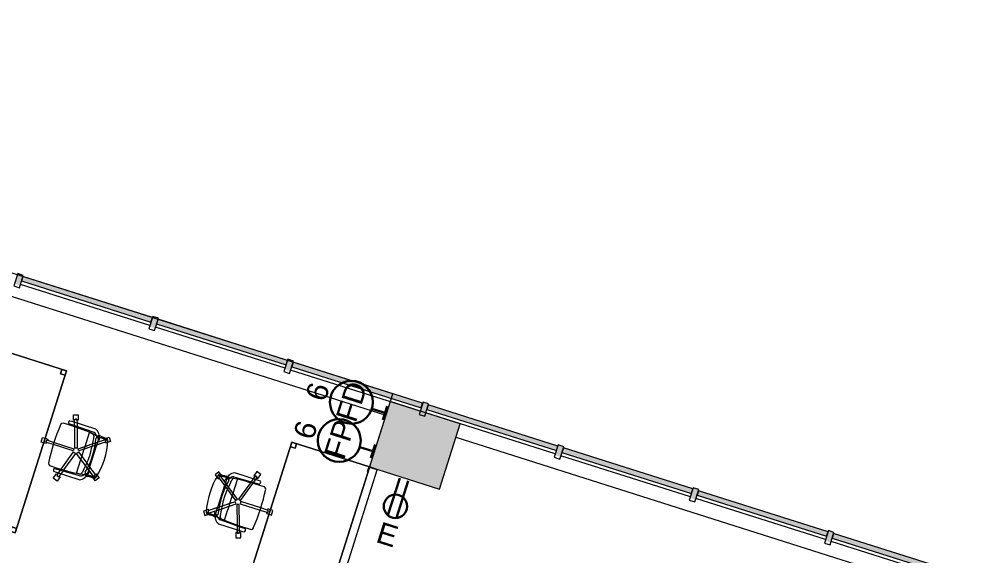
# Model space of a CAD drawing. Header units: inches. Extents: x 385 to 2249, y -1773 to -36.
# Drawn here: x 915.2 to 1314.8, y -280.5 to -52.9 of the extents above; entities that cross this region are included whole.
import ezdxf

# ---------------------------------------------------------------- set-up
doc = ezdxf.new("R2010")
doc.units = ezdxf.units.IN
doc.header["$MEASUREMENT"] = 0
for name, color, linetype, lineweight in [('A-ANNO-NOTE', 131, 'Continuous', 30), ('A-COLS', 52, 'Continuous', 13), ('A-DETL-THIN', 151, 'Continuous', 9), ('A-GLAZ-CURT', 52, 'Continuous', 13), ('A-GLAZ-CWMG', 51, 'Continuous', 13), ('A-WALL', 113, 'Continuous', 13), ('I-FURN', 30, 'Continuous', 9), ('I-WALL', 2, 'Continuous', 13)]:
    doc.layers.add(name, color=color, linetype=linetype, lineweight=lineweight)
doc.styles.add('Swis721 Lt BT', font='swissl.ttf', dxfattribs={"height": 9})

# ---------------------------------------------------------------- blocks, each defined once
blk = doc.blocks.new('System Panel - Glazed 2-5026264-Level 7 POWER _ SIGNAL')
at = {"layer": 'A-GLAZ-CURT', "lineweight": 9}
blk.add_hatch(color=7, dxfattribs=at).paths.add_polyline_path([(28.75, 0.25), (28.75, 2.25), (-28.75, 2.25), (-28.75, 0.25), (22.85, 0.25)], flags=0)
at = {"layer": 'A-GLAZ-CURT', "color": 8, "lineweight": 20}
for p, q in [((28.75, 2.25), (-28.75, 2.25)), ((-28.75, 2.25), (-28.75, 0.25)), ((-28.75, 0.25), (28.75, 0.25)), ((28.75, 0.25), (28.75, 2.25))]:
    blk.add_line(p, q, dxfattribs=at)
blk = doc.blocks.new('System Panel - Glazed 2-5036779-Level 7 POWER _ SIGNAL')
at = {"layer": 'A-GLAZ-CURT', "lineweight": 9}
blk.add_hatch(color=7, dxfattribs=at).paths.add_polyline_path([(28.75, 0.25), (28.75, 2.25), (-28.75, 2.25), (-28.75, 0.25), (-3.07, 0.25)], flags=0)
at = {"layer": 'A-GLAZ-CURT', "color": 8, "lineweight": 20}
for p, q in [((28.75, 2.25), (-28.75, 2.25)), ((-28.75, 2.25), (-28.75, 0.25)), ((-28.75, 0.25), (28.75, 0.25)), ((28.75, 0.25), (28.75, 2.25))]:
    blk.add_line(p, q, dxfattribs=at)
blk = doc.blocks.new('Rectangular Mullion - 2_5_ x 5_ rectangular-5019623-Level 7 POWER _ SIGNAL')
at = {"layer": 'A-GLAZ-CWMG', "lineweight": 9}
blk.add_hatch(color=7, dxfattribs=at).paths.add_polyline_path([(0, 1.76), (0, -2.75), (-2.5, -2.75), (-2.5, 1.76), (-1.23, 1.76)], flags=0)
at = {"layer": 'A-GLAZ-CWMG', "color": 8, "lineweight": 20}
for p, q in [((-2.5, 2.75), (0, 2.75)), ((-2.5, -2.75), (-2.5, 2.75)), ((0, 2.75), (0, -2.75)), ((0, -2.75), (-2.5, -2.75))]:
    blk.add_line(p, q, dxfattribs=at)
blk = doc.blocks.new('System Panel - Glazed 2-5036977-Level 7 POWER _ SIGNAL')
at = {"layer": 'A-GLAZ-CURT', "lineweight": 9}
blk.add_hatch(color=7, dxfattribs=at).paths.add_polyline_path([(28.75, 0.25), (28.75, 2.25), (-28.75, 2.25), (-28.75, 0.25), (-6.15, 0.25)], flags=0)
at = {"layer": 'A-GLAZ-CURT', "color": 8, "lineweight": 20}
for p, q in [((28.75, 2.25), (-28.75, 2.25)), ((-28.75, 2.25), (-28.75, 0.25)), ((-28.75, 0.25), (28.75, 0.25)), ((28.75, 0.25), (28.75, 2.25))]:
    blk.add_line(p, q, dxfattribs=at)
blk = doc.blocks.new('System Panel - Glazed 2-5037066-Level 7 POWER _ SIGNAL')
at = {"layer": 'A-GLAZ-CURT', "lineweight": 9}
blk.add_hatch(color=7, dxfattribs=at).paths.add_polyline_path([(28.75, 0.25), (28.75, 2.25), (-28.75, 2.25), (-28.75, 0.25), (-9.24, 0.25)], flags=0)
at = {"layer": 'A-GLAZ-CURT', "color": 8, "lineweight": 20}
for p, q in [((28.75, 2.25), (-28.75, 2.25)), ((-28.75, 2.25), (-28.75, 0.25)), ((-28.75, 0.25), (28.75, 0.25)), ((28.75, 0.25), (28.75, 2.25))]:
    blk.add_line(p, q, dxfattribs=at)
blk = doc.blocks.new('Walls 68 - Walls 3-5097730-Level 7 POWER _ SIGNAL')
at = {"layer": 'A-WALL', "lineweight": 9}
for p, q in [((53.49, -2171.3), (53.49, -2228.8)), ((59.48, -2393.57), (59.48, -2185.52)), ((53.49, -2231.3), (53.49, -2288.8)), ((53.49, -2291.3), (53.49, -2348.8)), ((53.49, -2351.3), (53.49, -2408.8)), ((53.49, -2411.3), (53.49, -2468.8)), ((59.48, -2633.56), (59.48, -2424.58)), ((53.49, -2471.3), (53.49, -2528.8)), ((53.49, -2531.3), (53.49, -2588.8))]:
    blk.add_line(p, q, dxfattribs=at)
blk = doc.blocks.new('Columns 67 - Columns 4-5528806-Level 7 POWER _ SIGNAL')
at = {"layer": 'A-COLS', "lineweight": 9}
blk.add_hatch(color=7, dxfattribs=at).paths.add_polyline_path([(1405.02, -852.73), (1413.98, -825.15), (1384.49, -815.57), (1375.52, -843.15), (1378.78, -844.2)], flags=0)
at = {"layer": 'A-COLS', "color": 8, "lineweight": 20}
for p, q in [((1384.49, -815.57), (1375.52, -843.15)), ((1413.98, -825.15), (1384.49, -815.57)), ((1405.02, -852.73), (1413.98, -825.15)), ((1375.52, -843.15), (1405.02, -852.73))]:
    blk.add_line(p, q, dxfattribs=at)
blk = doc.blocks.new('Rectangular Table - Rectangular Table-V108-Level 7 POWER _ SIGNAL')
at = {"layer": 'I-FURN'}
for p, q in [((-34, 18.13), (-36, 18.13)), ((-36, 18.13), (-36, 16.13)), ((-36, 16.13), (-36, 18.13)), ((-36, 18.13), (-34, 18.13)), ((36, 18.13), (-36, 18.13)), ((-36, 18.13), (-36, -18.13)), ((-36, -18.13), (-36, 18.13)), ((-36, 18.13), (36, 18.13)), ((-36, 16.13), (-34, 16.13)), ((-34, 16.13), (-36, 16.13)), ((-34, 16.13), (-34, 18.13)), ((-34, 18.13), (-34, 16.13)), ((34, 18.13), (34, 16.13)), ((36, 18.13), (34, 18.13)), ((34, 18.13), (36, 18.13)), ((34, 16.13), (34, 18.13)), ((34, 16.13), (36, 16.13)), ((36, 16.13), (34, 16.13)), ((36, 16.13), (36, 18.13)), ((36, 18.13), (36, 16.13)), ((36, -18.13), (36, 18.13)), ((36, 18.13), (36, -18.13)), ((-34, -16.13), (-36, -16.13)), ((-36, -16.13), (-36, -18.13)), ((-36, -18.13), (-36, -16.13)), ((-36, -16.13), (-34, -16.13)), ((-36, -18.13), (-34, -18.13)), ((-34, -18.13), (-36, -18.13)), ((-36, -18.13), (36, -18.13)), ((36, -18.13), (-36, -18.13)), ((-34, -18.13), (-34, -16.13)), ((-34, -16.13), (-34, -18.13)), ((36, -16.13), (34, -16.13)), ((34, -16.13), (34, -18.13)), ((34, -18.13), (34, -16.13)), ((34, -16.13), (36, -16.13)), ((34, -18.13), (36, -18.13)), ((36, -18.13), (34, -18.13)), ((36, -18.13), (36, -16.13)), ((36, -16.13), (36, -18.13))]:
    blk.add_line(p, q, dxfattribs=at)
blk = doc.blocks.new('F-Haworth_Chair_X99-Seminar - X99 Advanced Seminar Chair-V120-Level 7 POWER _ SIGNAL')
at = {"layer": 'I-FURN'}
for p, q in [((-1, 15.13), (1, 15.13)), ((-1, 14.07), (-1, 15.13)), ((-1, 15.13), (1, 15.13)), ((-1, 14.07), (-1, 15.13)), ((-1, 12.88), (-1, 14.07)), ((-1, 12.88), (-1, 14.07)), ((-0.52, 12.88), (-1, 12.88)), ((-0.52, 12.88), (-1, 12.88)), ((-0.5, 9.91), (-0.5, 12.88)), ((-0.5, 9.91), (-0.5, 12.88)), ((0.26, 13.26), (-0.26, 13.26)), ((0.26, 13.26), (-0.26, 13.26)), ((-0.25, 13.25), (0.25, 13.25)), ((-0.25, 13.25), (0.25, 13.25)), ((0.5, 12.88), (0.5, 9.91)), ((0.5, 12.88), (0.5, 9.91)), ((1, 12.88), (0.52, 12.88)), ((1, 12.88), (0.52, 12.88)), ((1, 15.13), (1, 14.07)), ((1, 15.13), (1, 14.07)), ((1, 14.07), (1, 12.88)), ((1, 14.07), (1, 12.88)), ((-0.5, 1.08), (-0.5, 9.91)), ((-0.5, 1.08), (-0.5, 9.91)), ((0.5, 9.91), (0.5, 1.08)), ((0.5, 9.91), (0.5, 1.08)), ((-14.69, 3.72), (-14.08, 5.62)), ((-14.69, 3.72), (-14.08, 5.62)), ((-14.08, 5.62), (-11.94, 4.93)), ((-14.08, 5.62), (-11.94, 4.93)), ((-12.53, 4.34), (-12.69, 3.85)), ((-12.53, 4.34), (-12.69, 3.85)), ((-12.68, 3.86), (-12.52, 4.33)), ((-12.68, 3.86), (-12.52, 4.33)), ((-11.94, 4.93), (-12.09, 4.47)), ((-11.94, 4.93), (-12.09, 4.47)), ((-12.09, 4.45), (-11.32, 4.21)), ((-12.09, 4.45), (-11.32, 4.21)), ((-11.32, 5.48), (-11.3, 6.32)), ((-11.32, -5.06), (-11.32, 5.48)), ((-11.32, 4.21), (-9.86, 3.73)), ((-11.32, 4.21), (-9.86, 3.73)), ((-9.92, 6.36), (-9.92, 5.36)), ((-9.92, 5.36), (-9.57, -4.97)), ((9.57, -4.97), (9.92, 5.36)), ((9.86, 3.73), (11.32, 4.21)), ((9.86, 3.73), (11.32, 4.21)), ((9.92, 5.36), (9.92, 6.36)), ((11.3, 6.32), (11.32, 5.48)), ((11.32, 5.48), (11.32, -5.06)), ((11.32, 4.21), (12.09, 4.45)), ((11.32, 4.21), (12.09, 4.45)), ((11.94, 4.93), (14.08, 5.62)), ((11.94, 4.93), (14.08, 5.62)), ((12.09, 4.47), (11.94, 4.93)), ((12.09, 4.47), (11.94, 4.93)), ((12.52, 4.33), (12.68, 3.86)), ((12.52, 4.33), (12.68, 3.86)), ((12.69, 3.85), (12.53, 4.34)), ((12.69, 3.85), (12.53, 4.34)), ((14.08, 5.62), (14.69, 3.72)), ((14.08, 5.62), (14.69, 3.72)), ((-12.55, 3.03), (-14.69, 3.72)), ((-12.55, 3.03), (-14.69, 3.72)), ((-12.4, 3.49), (-12.55, 3.03)), ((-12.4, 3.49), (-12.55, 3.03)), ((-12.55, 3.03), (-12.55, 3.03)), ((-11.32, 3.15), (-12.4, 3.5)), ((-11.32, 3.15), (-12.4, 3.5)), ((-10.26, 2.81), (-11.32, 3.15)), ((-10.26, 2.81), (-11.32, 3.15)), ((-9.83, 2.67), (-10.26, 2.81)), ((-9.83, 2.67), (-10.26, 2.81)), ((-9.86, 3.73), (-9.38, 3.57)), ((-9.86, 3.73), (-9.38, 3.57)), ((-9.37, 2.52), (-9.83, 2.67)), ((-9.37, 2.52), (-9.83, 2.67)), ((-9.38, 3.57), (-0.87, 0.81)), ((-9.38, 3.57), (-0.87, 0.81)), ((-1.18, -0.14), (-9.37, 2.52)), ((-1.18, -0.14), (-9.37, 2.52)), ((-0.87, 0.81), (-1.18, -0.14)), ((-0.87, 0.81), (-1.18, -0.14)), ((0.5, 1.08), (-0.5, 1.08)), ((0.5, 1.08), (-0.5, 1.08)), ((0.87, 0.81), (9.38, 3.57)), ((0.87, 0.81), (9.38, 3.57)), ((1.18, -0.14), (0.87, 0.81)), ((1.18, -0.14), (0.87, 0.81)), ((9.37, 2.52), (1.18, -0.14)), ((9.37, 2.52), (1.18, -0.14)), ((9.83, 2.67), (9.37, 2.52)), ((9.83, 2.67), (9.37, 2.52)), ((9.38, 3.57), (9.86, 3.73)), ((9.38, 3.57), (9.86, 3.73)), ((11.32, 3.15), (9.83, 2.67)), ((11.32, 3.15), (9.83, 2.67)), ((12.4, 3.5), (11.32, 3.15)), ((12.4, 3.5), (11.32, 3.15)), ((12.55, 3.03), (12.4, 3.49)), ((12.55, 3.03), (12.4, 3.49)), ((14.69, 3.72), (12.55, 3.03)), ((14.69, 3.72), (12.55, 3.03)), ((-9.07, -3.12), (-2.89, -3.12)), ((-9.07, -3.2), (-9.07, -3.12)), ((-8.9, -4.8), (-9.07, -3.2)), ((-4.79, -5.75), (-1.04, -0.58)), ((-4.79, -5.75), (-2.89, -3.12)), ((-0.23, -1.17), (-3.68, -5.91)), ((-1.65, -3.12), (-3.68, -5.91)), ((-2.89, -3.12), (-1.04, -0.58)), ((-2.89, -3.12), (-1.65, -3.12)), ((-0.23, -1.17), (-1.65, -3.12)), ((-1.65, -3.12), (1.65, -3.12)), ((-1.04, -0.58), (-0.23, -1.17)), ((-1.04, -0.58), (-0.23, -1.17)), ((0.23, -1.17), (1.04, -0.58)), ((0.23, -1.17), (1.04, -0.58)), ((1.65, -3.12), (0.23, -1.17)), ((3.68, -5.91), (0.23, -1.17)), ((1.04, -0.58), (2.89, -3.12)), ((1.04, -0.58), (4.77, -5.72)), ((1.65, -3.12), (2.89, -3.12)), ((3.68, -5.91), (1.65, -3.12)), ((2.89, -3.12), (9.07, -3.12)), ((2.89, -3.12), (4.77, -5.72)), ((9.07, -3.2), (8.9, -4.8)), ((9.07, -3.12), (9.07, -3.2)), ((-9.13, -5.92), (-8.07, -6.77)), ((-8.88, -4.99), (-8.89, -4.91)), ((-8.75, -6.22), (-8.88, -4.99)), ((-8.68, -6.87), (-8.75, -6.22)), ((-8.62, -7.42), (-8.68, -6.87)), ((-8.6, -7.6), (-8.62, -7.43)), ((-8.61, -6.81), (-8.23, -6.95)), ((-8.49, -7.6), (-8.56, -7.6)), ((-8.42, -7.57), (-8.34, -11.37)), ((-8.34, -11.52), (-8.42, -7.57)), ((-7.65, -7.6), (-8.4, -7.6)), ((-8.03, -6.81), (-7.95, -6.87)), ((-7.97, -10.12), (-5.57, -6.82)), ((-7.97, -10.12), (-6.14, -7.6)), ((-6.14, -7.6), (-7.65, -7.6)), ((-4.47, -7.01), (-7.16, -10.71)), ((-4.9, -7.6), (-7.16, -10.71)), ((-6.14, -7.6), (-5.57, -6.82)), ((-4.9, -7.6), (-6.14, -7.6)), ((-5.57, -6.82), (-4.79, -5.75)), ((-5.57, -6.82), (-4.79, -5.75)), ((-4.47, -7.01), (-4.9, -7.6)), ((4.9, -7.6), (-4.9, -7.6)), ((-3.68, -5.91), (-4.47, -7.01)), ((-3.68, -5.91), (-4.47, -7.01)), ((4.47, -7.01), (3.68, -5.91)), ((4.47, -7.01), (3.68, -5.91)), ((4.9, -7.6), (4.47, -7.01)), ((7.16, -10.71), (4.47, -7.01)), ((4.79, -5.75), (5.57, -6.82)), ((4.79, -5.75), (5.57, -6.82)), ((6.14, -7.6), (4.9, -7.6)), ((7.16, -10.71), (4.9, -7.6)), ((5.57, -6.82), (6.14, -7.6)), ((5.57, -6.82), (7.97, -10.12)), ((7.65, -7.6), (6.14, -7.6)), ((6.14, -7.6), (7.97, -10.12)), ((8.4, -7.6), (7.65, -7.6)), ((7.95, -6.87), (8.07, -6.77)), ((8.07, -6.77), (9.13, -5.92)), ((8.23, -6.95), (8.61, -6.81)), ((8.34, -11.37), (8.42, -7.57)), ((8.42, -7.57), (8.34, -11.52)), ((8.56, -7.6), (8.49, -7.6)), ((8.62, -7.43), (8.6, -7.6)), ((8.67, -6.96), (8.62, -7.42)), ((8.75, -6.22), (8.68, -6.87)), ((8.88, -4.99), (8.75, -6.22)), ((8.89, -4.91), (8.88, -4.99)), ((-9.7, -11.65), (-8.88, -10.52)), ((-9.7, -11.65), (-8.88, -10.52)), ((-8.08, -12.82), (-9.7, -11.65)), ((-8.08, -12.82), (-9.7, -11.65)), ((-8.88, -10.52), (-8.38, -9.83)), ((-8.88, -10.52), (-8.38, -9.83)), ((-8.38, -9.83), (-7.99, -10.11)), ((-8.38, -9.83), (-7.99, -10.11)), ((-7.29, -11.74), (-8.08, -12.82)), ((-7.29, -11.74), (-8.08, -12.82)), ((-8, -10.58), (-7.59, -10.88)), ((-8, -10.58), (-7.59, -10.88)), ((-7.59, -10.87), (-7.99, -10.57)), ((-7.59, -10.87), (-7.99, -10.57)), ((-6.76, -11), (-7.29, -11.74)), ((-6.76, -11), (-7.29, -11.74)), ((-7.18, -7.99), (-7.21, -8.13)), ((-7.15, -10.72), (-6.76, -11)), ((-7.15, -10.72), (-6.76, -11)), ((6.76, -11), (7.15, -10.72)), ((6.76, -11), (7.15, -10.72)), ((7.29, -11.74), (6.76, -11)), ((7.29, -11.74), (6.76, -11)), ((7.21, -8.13), (7.18, -7.99)), ((8.08, -12.82), (7.29, -11.74)), ((8.08, -12.82), (7.29, -11.74)), ((7.99, -10.57), (7.59, -10.87)), ((7.99, -10.57), (7.59, -10.87)), ((7.59, -10.88), (8, -10.58)), ((7.59, -10.88), (8, -10.58)), ((7.99, -10.11), (8.38, -9.83)), ((7.99, -10.11), (8.38, -9.83)), ((9.7, -11.65), (8.08, -12.82)), ((9.7, -11.65), (8.08, -12.82)), ((8.38, -9.83), (8.88, -10.52)), ((8.38, -9.83), (8.88, -10.52)), ((8.88, -10.52), (9.7, -11.65)), ((8.88, -10.52), (9.7, -11.65))]:
    blk.add_line(p, q, dxfattribs=at)
for centre, radius, start, end in [((-0.11, 12.88), 0.407, 111.1651, 180.8349), ((-0.11, 12.88), 0.407, 111.1651, 180.8349), ((-0.09, 12.88), 0.406, 112.6199, 180), ((-0.09, 12.88), 0.406, 166.524, 180), ((-0.09, 12.88), 0.406, 126.0959, 166.524), ((-0.09, 12.88), 0.406, 112.6199, 126.0959), ((0.09, 12.88), 0.406, 53.9041, 67.3801), ((0.09, 12.88), 0.406, 0, 67.3801), ((0.11, 12.88), 0.407, 359.1651, 68.8349), ((0.11, 12.88), 0.407, 359.1651, 68.8349), ((0.09, 12.88), 0.406, 0, 53.9041), ((-8.21, 8.28), 1.31, 110.0433, 159.9567), ((144.06, 7.32), 153.52, 179.4749, 184.5213), ((0, -75.01), 84.96, 84.1475, 95.8525), ((8.21, 8.28), 1.31, 20.0433, 69.9567), ((-144.06, 7.32), 153.52, 355.4787, 0.5251), ((-12.22, 4.09), 0.407, 71.1651, 140.8349), ((-12.22, 4.09), 0.407, 71.1651, 140.8349), ((-12.22, 4.07), 0.406, 85.476, 139.3801), ((-12.22, 4.07), 0.406, 72, 139.3801), ((-12.22, 4.07), 0.406, 72, 85.476), ((-10.58, 5.68), 0.956, 45.8901, 138.1099), ((10.58, 5.68), 0.956, 41.8901, 134.1099), ((12.22, 4.09), 0.407, 39.1651, 108.8349), ((12.22, 4.09), 0.407, 39.1651, 108.8349), ((12.22, 4.07), 0.406, 81.0479, 108), ((12.22, 4.07), 0.406, 40.6199, 108), ((12.22, 4.07), 0.406, 40.6199, 81.0479), ((-12.28, 3.88), 0.407, 183.1651, 252.8349), ((-12.28, 3.88), 0.407, 183.1651, 252.8349), ((-12.27, 3.89), 0.406, 184.6199, 198.0959), ((-12.27, 3.89), 0.406, 184.6199, 252), ((-12.27, 3.89), 0.406, 198.0959, 238.524), ((-12.27, 3.89), 0.406, 238.524, 252), ((12.27, 3.89), 0.406, 288, 355.3801), ((12.28, 3.88), 0.407, 287.1651, 356.8349), ((12.28, 3.88), 0.407, 287.1651, 356.8349), ((12.27, 3.89), 0.406, 288, 341.9041), ((12.27, 3.89), 0.406, 341.9041, 355.3801), ((-7.87, -3.92), 3.63, 198.1789, 238.0478), ((-4.71, 1.15), 9.61, 238.0478, 243.9964), ((-8.18, -4.9), 1.39, 182.8013, 227.1078), ((-8.24, -4.59), 0.763, 194.2338, 275.7662), ((-5.2, -7.86), 3.74, 170.0936, 184.0143), ((-4.71, 1.15), 9.61, 243.9964, 246.4906), ((-8.28, -7.33), 0.613, 122.5427, 170.0936), ((-4.71, 1.15), 9.61, 246.6393, 247.073), ((-7.37, -7.55), 1.05, 95.9554, 181.1786), ((-7.37, -7.55), 1.05, 145.2002, 181.1786), ((-4.71, 1.15), 9.61, 247.2631, 254.9334), ((-11.32, -48.08), 42.84, 79.9767, 85.7699), ((-6.55, -6.76), 1.38, 185.0878, 212.4248), ((-6.55, -6.76), 1.38, 214.0187, 242.9497), ((0, 26.49), 33.83, 257.2285, 282.7715), ((0, 15.97), 22.19, 259.9767, 280.0233), ((11.32, -48.08), 42.84, 94.2301, 100.0233), ((6.55, -6.76), 1.38, 297.0503, 325.9813), ((4.71, 1.15), 9.61, 285.0666, 292.7369), ((7.37, -7.55), 1.05, 358.8214, 84.0446), ((6.55, -6.76), 1.38, 327.5752, 354.9122), ((8.24, -4.59), 0.763, 264.2338, 345.7662), ((7.37, -7.55), 1.05, 358.8214, 34.7998), ((4.71, 1.15), 9.61, 292.927, 293.3607), ((4.71, 1.15), 9.61, 293.5094, 296.0036), ((8.28, -7.33), 0.613, 9.9064, 57.4573), ((5.2, -7.86), 3.74, 355.9857, 9.9064), ((4.71, 1.15), 9.61, 296.0036, 301.9522), ((8.18, -4.9), 1.39, 312.8922, 357.1987), ((7.87, -3.92), 3.63, 301.9522, 341.8211), ((-36.06, -10.03), 27.2, 357.4882, 4.0143), ((0, 20.73), 33.17, 254.4478, 255.4234), ((0, 20.29), 32.89, 255.304, 284.6925), ((-7.66, -10.36), 0.407, 143.1651, 212.8349), ((-7.66, -10.36), 0.407, 143.1651, 212.8349), ((-7.64, -10.36), 0.406, 144, 211.3801), ((-7.64, -10.36), 0.406, 144, 211.3801), ((-7.49, -10.47), 0.406, 256.6199, 324), ((-7.48, -10.49), 0.407, 255.1651, 324.8349), ((-7.49, -10.47), 0.406, 256.6199, 297.0479), ((-7.48, -10.49), 0.407, 255.1651, 296.967), ((-7.49, -10.47), 0.406, 297.0479, 324), ((-7.48, -10.49), 0.407, 296.967, 324.8349), ((7.48, -10.49), 0.407, 215.1651, 284.8349), ((7.48, -10.49), 0.407, 215.1651, 284.8349), ((7.49, -10.47), 0.406, 216, 256.4281), ((7.49, -10.47), 0.406, 216, 283.3801), ((7.49, -10.47), 0.406, 256.4281, 283.3801), ((7.64, -10.36), 0.406, 328.6199, 36), ((7.64, -10.36), 0.406, 328.6199, 36), ((7.66, -10.36), 0.407, 327.1651, 36.8349), ((7.66, -10.36), 0.407, 327.1651, 36.8349), ((0, 20.73), 33.17, 284.5766, 285.5522), ((36.06, -10.03), 27.2, 175.9857, 182.5118)]:
    blk.add_arc(centre, radius, start, end, dxfattribs=at)
blk = doc.blocks.new('Rectangular Table - Rectangular Table-V131-Level 7 POWER _ SIGNAL')
at = {"layer": 'I-FURN'}
for p, q in [((-34, 18.13), (-36, 18.13)), ((-36, 18.13), (-36, 16.13)), ((-36, 16.13), (-36, 18.13)), ((-36, 18.13), (-34, 18.13)), ((36, 18.13), (-36, 18.13)), ((-36, 18.13), (-36, -16.33)), ((-36, -16.33), (-36, 18.13)), ((-36, 18.13), (36, 18.13)), ((-36, 16.13), (-34, 16.13)), ((-34, 16.13), (-36, 16.13)), ((-34, 16.13), (-34, 18.13)), ((-34, 18.13), (-34, 16.13)), ((34, 18.13), (34, 16.13)), ((36, 18.13), (34, 18.13)), ((34, 18.13), (36, 18.13)), ((34, 16.13), (34, 18.13)), ((34, 16.13), (36, 16.13)), ((36, 16.13), (34, 16.13)), ((36, 16.13), (36, 18.13)), ((36, 18.13), (36, 16.13)), ((36, -16.33), (36, 18.13)), ((36, 18.13), (36, -16.33)), ((-34, -16.13), (-36, -16.13)), ((-36, -16.13), (-36, -16.33)), ((-36, -16.33), (-36, -16.13)), ((-36, -16.13), (-34, -16.13)), ((-34, -16.33), (-34, -16.13)), ((-34, -16.13), (-34, -16.33)), ((36, -16.13), (34, -16.13)), ((34, -16.13), (34, -16.33)), ((34, -16.33), (34, -16.13)), ((34, -16.13), (36, -16.13)), ((35.76, -18.13), (36, -18.13)), ((36, -18.13), (35.76, -18.13)), ((35.76, -18.13), (36, -18.13)), ((36, -18.13), (35.76, -18.13)), ((36, -16.33), (36, -16.13)), ((36, -16.13), (36, -16.33)), ((36, -18.13), (36, -16.33)), ((36, -16.33), (36, -18.13)), ((36, -16.33), (36, -18.13))]:
    blk.add_line(p, q, dxfattribs=at)
blk = doc.blocks.new('F-Haworth_Chair_X99-Seminar - X99 Advanced Seminar Chair-V132-Level 7 POWER _ SIGNAL')
at = {"layer": 'I-FURN'}
for p, q in [((-8.08, 12.82), (-9.7, 11.65)), ((-8.08, 12.82), (-9.7, 11.65)), ((-7.29, 11.74), (-8.08, 12.82)), ((-7.29, 11.74), (-8.08, 12.82)), ((8.08, 12.82), (7.29, 11.74)), ((8.08, 12.82), (7.29, 11.74)), ((9.7, 11.65), (8.08, 12.82)), ((9.7, 11.65), (8.08, 12.82)), ((-9.7, 11.65), (-8.88, 10.52)), ((-9.7, 11.65), (-8.88, 10.52)), ((-8.88, 10.52), (-8.38, 9.83)), ((-8.88, 10.52), (-8.38, 9.83)), ((-8.34, 11.52), (-8.42, 7.57)), ((-8.42, 7.57), (-8.34, 11.37)), ((-8.38, 9.83), (-7.99, 10.11)), ((-8.38, 9.83), (-7.99, 10.11)), ((-8, 10.58), (-7.59, 10.88)), ((-8, 10.58), (-7.59, 10.88)), ((-7.59, 10.87), (-7.99, 10.57)), ((-7.59, 10.87), (-7.99, 10.57)), ((-7.97, 10.12), (-6.14, 7.6)), ((-7.97, 10.12), (-5.57, 6.82)), ((-6.76, 11), (-7.29, 11.74)), ((-6.76, 11), (-7.29, 11.74)), ((-7.18, 7.99), (-7.21, 8.13)), ((-4.9, 7.6), (-7.16, 10.71)), ((-4.47, 7.01), (-7.16, 10.71)), ((-7.15, 10.72), (-6.76, 11)), ((-7.15, 10.72), (-6.76, 11)), ((7.16, 10.71), (4.47, 7.01)), ((7.16, 10.71), (4.9, 7.6)), ((5.57, 6.82), (7.97, 10.12)), ((6.14, 7.6), (7.97, 10.12)), ((7.29, 11.74), (6.76, 11)), ((7.29, 11.74), (6.76, 11)), ((6.76, 11), (7.15, 10.72)), ((6.76, 11), (7.15, 10.72)), ((7.21, 8.13), (7.18, 7.99)), ((7.59, 10.88), (8, 10.58)), ((7.59, 10.88), (8, 10.58)), ((7.99, 10.57), (7.59, 10.87)), ((7.99, 10.57), (7.59, 10.87)), ((7.99, 10.11), (8.38, 9.83)), ((7.99, 10.11), (8.38, 9.83)), ((8.42, 7.57), (8.34, 11.52)), ((8.34, 11.37), (8.42, 7.57)), ((8.38, 9.83), (8.88, 10.52)), ((8.38, 9.83), (8.88, 10.52)), ((8.88, 10.52), (9.7, 11.65)), ((8.88, 10.52), (9.7, 11.65)), ((-11.32, 5.06), (-11.32, -5.48)), ((-9.92, -5.36), (-9.57, 4.97)), ((-9.13, 5.92), (-8.07, 6.77)), ((-8.9, 4.8), (-9.07, 3.2)), ((-8.88, 4.99), (-8.89, 4.91)), ((-8.75, 6.22), (-8.88, 4.99)), ((-8.68, 6.87), (-8.75, 6.22)), ((-8.62, 7.42), (-8.68, 6.91)), ((-8.6, 7.6), (-8.62, 7.43)), ((-8.61, 6.81), (-8.23, 6.95)), ((-8.49, 7.6), (-8.56, 7.6)), ((-7.65, 7.6), (-8.4, 7.6)), ((-8.07, 6.77), (-7.95, 6.87)), ((-6.14, 7.6), (-7.65, 7.6)), ((-4.9, 7.6), (-6.14, 7.6)), ((-6.14, 7.6), (-5.57, 6.82)), ((-5.57, 6.82), (-4.79, 5.75)), ((-5.57, 6.82), (-4.79, 5.75)), ((4.9, 7.6), (-4.9, 7.6)), ((-4.47, 7.01), (-4.9, 7.6)), ((-4.79, 5.75), (-2.89, 3.12)), ((-4.79, 5.75), (-1.04, 0.58)), ((-3.68, 5.91), (-4.47, 7.01)), ((-3.68, 5.91), (-4.47, 7.01)), ((-1.65, 3.12), (-3.67, 5.91)), ((-0.23, 1.17), (-3.67, 5.91)), ((3.68, 5.91), (0.23, 1.17)), ((1.04, 0.58), (4.79, 5.75)), ((3.68, 5.91), (1.65, 3.12)), ((2.89, 3.12), (4.79, 5.75)), ((4.47, 7.01), (3.68, 5.91)), ((4.47, 7.01), (3.68, 5.91)), ((4.9, 7.6), (4.47, 7.01)), ((4.79, 5.75), (5.57, 6.82)), ((4.79, 5.75), (5.57, 6.82)), ((6.14, 7.6), (4.9, 7.6)), ((5.57, 6.82), (6.14, 7.6)), ((7.65, 7.6), (6.14, 7.6)), ((8.4, 7.6), (7.65, 7.6)), ((7.95, 6.87), (8.03, 6.81)), ((8.07, 6.77), (9.13, 5.92)), ((8.23, 6.95), (8.61, 6.81)), ((8.56, 7.6), (8.49, 7.6)), ((8.62, 7.43), (8.6, 7.6)), ((8.68, 6.87), (8.62, 7.42)), ((8.75, 6.22), (8.68, 6.87)), ((8.88, 4.99), (8.75, 6.22)), ((8.89, 4.91), (8.88, 4.99)), ((9.07, 3.2), (8.9, 4.8)), ((9.57, 4.97), (9.92, -5.36)), ((11.32, -5.48), (11.32, 5.06)), ((-1.18, 0.14), (-9.37, -2.52)), ((-1.18, 0.14), (-9.37, -2.52)), ((-9.07, 3.2), (-9.07, 3.12)), ((-9.07, 3.12), (-4.33, 3.12)), ((-4.3, 3.12), (-2.89, 3.12)), ((-2.89, 3.12), (-1.65, 3.12)), ((-2.89, 3.12), (-1.04, 0.58)), ((-1.65, 3.12), (1.65, 3.12)), ((-0.23, 1.17), (-1.65, 3.12)), ((-0.87, -0.81), (-1.18, 0.14)), ((-0.87, -0.81), (-1.18, 0.14)), ((-1.04, 0.58), (-0.23, 1.17)), ((-1.04, 0.58), (-0.23, 1.17)), ((1.65, 3.12), (0.23, 1.17)), ((0.23, 1.17), (1.04, 0.58)), ((0.23, 1.17), (1.04, 0.58)), ((1.18, 0.14), (0.87, -0.81)), ((1.18, 0.14), (0.87, -0.81)), ((1.04, 0.58), (2.89, 3.12)), ((9.37, -2.52), (1.18, 0.14)), ((9.37, -2.52), (1.18, 0.14)), ((1.65, 3.12), (2.89, 3.12)), ((2.89, 3.12), (9.07, 3.12)), ((9.07, 3.12), (9.07, 3.2)), ((-12.55, -3.03), (-14.69, -3.72)), ((-12.55, -3.03), (-14.69, -3.72)), ((-14.69, -3.72), (-14.08, -5.62)), ((-14.69, -3.72), (-14.08, -5.62)), ((-12.53, -4.34), (-12.69, -3.85)), ((-12.53, -4.34), (-12.69, -3.85)), ((-12.68, -3.86), (-12.52, -4.33)), ((-12.68, -3.86), (-12.52, -4.33)), ((-12.4, -3.49), (-12.55, -3.03)), ((-12.4, -3.49), (-12.55, -3.03)), ((-11.32, -3.15), (-12.4, -3.5)), ((-11.32, -3.15), (-12.4, -3.5)), ((-9.83, -2.67), (-11.32, -3.15)), ((-9.83, -2.67), (-11.32, -3.15)), ((-11.32, -4.21), (-9.86, -3.73)), ((-11.32, -4.21), (-9.86, -3.73)), ((-9.86, -3.73), (-9.38, -3.57)), ((-9.86, -3.73), (-9.38, -3.57)), ((-9.37, -2.52), (-9.83, -2.67)), ((-9.37, -2.52), (-9.83, -2.67)), ((-9.38, -3.57), (-0.87, -0.81)), ((-9.38, -3.57), (-0.87, -0.81)), ((-0.5, -1.08), (-0.5, -9.91)), ((0.5, -1.08), (-0.5, -1.08)), ((-0.5, -1.08), (-0.5, -9.91)), ((0.5, -1.08), (-0.5, -1.08)), ((0.5, -9.91), (0.5, -1.08)), ((0.5, -9.91), (0.5, -1.08)), ((0.87, -0.81), (9.38, -3.57)), ((0.87, -0.81), (9.38, -3.57)), ((9.83, -2.67), (9.37, -2.52)), ((9.83, -2.67), (9.37, -2.52)), ((9.38, -3.57), (9.86, -3.73)), ((9.38, -3.57), (9.86, -3.73)), ((11.32, -3.15), (9.83, -2.67)), ((11.32, -3.15), (9.83, -2.67)), ((9.86, -3.73), (11.32, -4.21)), ((9.86, -3.73), (11.32, -4.21)), ((12.4, -3.5), (11.32, -3.15)), ((12.4, -3.5), (11.32, -3.15)), ((12.55, -3.03), (12.4, -3.49)), ((12.55, -3.03), (12.4, -3.49)), ((12.52, -4.33), (12.68, -3.86)), ((12.52, -4.33), (12.68, -3.86)), ((12.69, -3.85), (12.53, -4.34)), ((12.69, -3.85), (12.53, -4.34)), ((14.69, -3.72), (12.55, -3.03)), ((14.69, -3.72), (12.55, -3.03)), ((14.08, -5.62), (14.69, -3.72)), ((14.08, -5.62), (14.69, -3.72)), ((-14.08, -5.62), (-11.94, -4.93)), ((-14.08, -5.62), (-11.94, -4.93)), ((-12.09, -4.45), (-11.32, -4.21)), ((-12.09, -4.45), (-11.32, -4.21)), ((-11.94, -4.93), (-12.09, -4.47)), ((-11.94, -4.93), (-12.09, -4.47)), ((-11.32, -5.48), (-11.3, -6.32)), ((-9.92, -6.36), (-9.92, -5.36)), ((9.92, -5.36), (9.92, -6.36)), ((11.3, -6.32), (11.32, -5.48)), ((11.32, -4.21), (12.09, -4.45)), ((11.32, -4.21), (12.09, -4.45)), ((12.09, -4.47), (11.94, -4.91)), ((12.09, -4.47), (11.94, -4.93)), ((11.94, -4.91), (11.94, -4.93)), ((11.94, -4.93), (14.08, -5.62)), ((11.94, -4.93), (14.08, -5.62)), ((-0.5, -9.91), (-0.5, -12.88)), ((-0.5, -9.91), (-0.5, -12.88)), ((0.5, -12.88), (0.5, -9.91)), ((0.5, -12.88), (0.5, -9.91)), ((-0.52, -12.88), (-1, -12.88)), ((-1, -12.88), (-1, -14.07)), ((-0.52, -12.88), (-1, -12.88)), ((-1, -12.88), (-1, -14.07)), ((-1, -14.07), (-1, -15.13)), ((-1, -14.07), (-1, -15.13)), ((-1, -15.13), (1, -15.13)), ((-1, -15.13), (1, -15.13)), ((0.26, -13.26), (-0.26, -13.26)), ((0.26, -13.26), (-0.26, -13.26)), ((-0.25, -13.25), (0.25, -13.25)), ((-0.25, -13.25), (0.25, -13.25)), ((1, -12.88), (0.52, -12.88)), ((1, -12.88), (0.52, -12.88)), ((1, -14.07), (1, -12.88)), ((1, -14.07), (1, -12.88)), ((1, -15.13), (1, -14.07)), ((1, -15.13), (1, -14.07))]:
    blk.add_line(p, q, dxfattribs=at)
for centre, radius, start, end in [((0, -20.29), 32.89, 75.3075, 104.696), ((-5.2, 7.86), 3.74, 175.9857, 189.9064), ((-36.06, 10.03), 27.2, 355.9857, 2.5118), ((0, -20.73), 33.17, 104.5766, 105.5522), ((-4.71, -1.15), 9.61, 105.0666, 112.7369), ((-7.66, 10.36), 0.407, 147.1651, 216.8349), ((-7.66, 10.36), 0.407, 147.1651, 216.8349), ((-7.64, 10.36), 0.406, 148.6199, 216), ((-7.64, 10.36), 0.406, 148.6199, 216), ((-6.55, 6.76), 1.38, 117.0503, 145.9813), ((-7.48, 10.49), 0.407, 35.1651, 104.8349), ((-7.48, 10.49), 0.407, 35.1651, 104.8349), ((-7.49, 10.47), 0.406, 36, 103.3801), ((-7.49, 10.47), 0.406, 36, 103.3801), ((7.48, 10.49), 0.407, 89.0991, 144.8349), ((7.48, 10.49), 0.407, 75.1651, 144.8349), ((7.49, 10.47), 0.406, 76.6199, 144), ((7.49, 10.47), 0.406, 117.0479, 144), ((6.55, 6.76), 1.38, 34.0187, 62.9497), ((4.71, -1.15), 9.61, 67.2631, 74.9334), ((7.49, 10.47), 0.406, 76.6199, 117.0479), ((7.48, 10.49), 0.407, 75.1651, 89.0991), ((7.64, 10.36), 0.406, 324, 31.3801), ((7.64, 10.36), 0.406, 324, 17.9041), ((7.66, 10.36), 0.407, 323.1651, 32.8349), ((7.66, 10.36), 0.407, 323.1651, 32.8349), ((7.64, 10.36), 0.406, 17.9041, 31.3801), ((0, -20.73), 33.17, 74.4478, 75.4234), ((36.06, 10.03), 27.2, 177.4882, 184.0143), ((5.2, 7.86), 3.74, 350.0936, 4.0143), ((-7.87, 3.92), 3.63, 121.9522, 161.8211), ((-4.71, -1.15), 9.61, 116.0036, 121.9522), ((-8.18, 4.9), 1.39, 132.8922, 177.1987), ((144.06, -7.32), 153.52, 175.4787, 180.5251), ((-8.24, 4.59), 0.763, 84.2338, 165.7662), ((-4.71, -1.15), 9.61, 113.5094, 116.0036), ((-8.28, 7.33), 0.613, 189.9064, 237.4573), ((-4.71, -1.15), 9.61, 112.927, 113.3607), ((-7.37, 7.55), 1.05, 178.8214, 214.7998), ((-7.37, 7.55), 1.05, 178.8214, 264.0446), ((-11.32, 48.08), 42.84, 274.2301, 280.0233), ((-6.55, 6.76), 1.38, 147.5752, 174.9122), ((0, -26.49), 33.83, 77.2285, 102.7715), ((0, -15.97), 22.19, 79.9767, 100.0233), ((11.32, 48.08), 42.84, 259.9767, 265.7699), ((7.37, 7.55), 1.05, 275.9554, 1.1786), ((6.55, 6.76), 1.38, 5.0878, 32.4248), ((8.24, 4.59), 0.763, 14.2338, 95.7662), ((7.37, 7.55), 1.05, 325.2002, 1.1786), ((4.71, -1.15), 9.61, 66.6393, 67.073), ((4.71, -1.15), 9.61, 64.3055, 66.4906), ((8.28, 7.33), 0.613, 302.5427, 350.0936), ((4.71, -1.15), 9.61, 58.0478, 63.9964), ((-144.06, -7.32), 153.52, 359.4749, 4.5213), ((8.18, 4.9), 1.39, 2.8013, 47.1078), ((7.87, 3.92), 3.63, 18.1789, 58.0478), ((-12.28, -3.88), 0.407, 107.1651, 176.8349), ((-12.28, -3.88), 0.407, 107.1651, 176.8349), ((-12.27, -3.89), 0.406, 108, 175.3801), ((-12.27, -3.89), 0.406, 161.9041, 175.3801), ((-12.27, -3.89), 0.406, 121.476, 161.9041), ((-12.27, -3.89), 0.406, 108, 121.476), ((12.28, -3.88), 0.407, 3.1651, 72.8349), ((12.28, -3.88), 0.407, 3.1651, 72.8349), ((12.27, -3.89), 0.406, 45.0479, 72), ((12.27, -3.89), 0.406, 4.6199, 72), ((12.27, -3.89), 0.406, 4.6199, 45.0479), ((-12.22, -4.09), 0.407, 219.1651, 288.8349), ((-12.22, -4.09), 0.407, 219.1651, 288.8349), ((-12.22, -4.07), 0.406, 220.6199, 274.524), ((-12.22, -4.07), 0.406, 220.6199, 288), ((-12.22, -4.07), 0.406, 274.524, 288), ((-10.58, -5.68), 0.956, 221.8901, 314.1099), ((10.58, -5.68), 0.956, 225.8901, 318.1099), ((12.22, -4.07), 0.406, 252, 319.3801), ((12.22, -4.09), 0.407, 251.1651, 320.8349), ((12.22, -4.09), 0.407, 251.1651, 320.8349), ((12.22, -4.07), 0.406, 252, 265.476), ((12.22, -4.07), 0.406, 265.476, 305.9041), ((12.22, -4.07), 0.406, 305.9041, 319.3801), ((-8.21, -8.28), 1.31, 200.0433, 249.9567), ((0, 75.01), 84.96, 264.1475, 275.8525), ((8.21, -8.28), 1.31, 290.0433, 339.9567), ((-0.11, -12.88), 0.407, 179.1651, 248.8349), ((-0.11, -12.88), 0.407, 179.1651, 248.8349), ((-0.09, -12.88), 0.406, 180, 193.476), ((-0.09, -12.88), 0.406, 180, 247.3801), ((-0.09, -12.88), 0.406, 193.476, 233.9041), ((-0.09, -12.88), 0.406, 233.9041, 247.3801), ((0.09, -12.88), 0.406, 292.6199, 360), ((0.09, -12.88), 0.406, 292.6199, 306.0959), ((0.11, -12.88), 0.407, 291.1651, 0.8349), ((0.11, -12.88), 0.407, 291.1651, 0.8349), ((0.09, -12.88), 0.406, 306.0959, 346.524), ((0.09, -12.88), 0.406, 346.524, 360)]:
    blk.add_arc(centre, radius, start, end, dxfattribs=at)

msp = doc.modelspace()

# ---------------------------------------------------------------- linework, layer by layer
at = {"layer": 'A-ANNO-NOTE'}
for p, q in [((1070.14, -219.85), (1064.56, -218.08)), ((1071.05, -217), (1069.24, -222.71)), ((1065, -236.06), (1059.42, -234.29)), ((1065.91, -233.2), (1064.1, -238.92)), ((1076.34, -247.43), (1071.35, -263.18)), ((1080, -248.59), (1075, -264.34)), ((1080, -248.59), (1075, -264.34))]:
    msp.add_line(p, q, dxfattribs=at)
for centre, radius in [((1055.91, -215.34), 9.07), ((1050.77, -231.54), 9.07), ((1074.55, -259.41), 4.95)]:
    msp.add_circle(centre, radius, dxfattribs=at)
at = {"layer": 'A-DETL-THIN'}
for p, q in [((1073.42, -211.71), (573, -52.94)), ((947, -610.14), (1073.42, -211.71))]:
    msp.add_line(p, q, dxfattribs=at)
at = {"layer": 'I-WALL'}
for p, q in [((1063.51, -242.93), (947, -610.14)), ((1066.84, -243.99), (1063.51, -242.93)), ((985.87, -499.2), (1066.84, -243.99))]:
    msp.add_line(p, q, dxfattribs=at)

# ---------------------------------------------------------------- block references
at = {"layer": 'A-COLS', "lineweight": 9, "rotation": 0.3967009999964257}
msp.add_blockref('Columns 67 - Columns 4-5528806-Level 7 POWER _ SIGNAL', (-317.75, 590.91), dxfattribs=at)
at = {"layer": 'A-GLAZ-CURT', "lineweight": 9, "rotation": 342.396186574362}
for name, p in [('System Panel - Glazed 2-5026264-Level 7 POWER _ SIGNAL', (943.6, -172.88)), ('System Panel - Glazed 2-5037066-Level 7 POWER _ SIGNAL', (1000.79, -191.03)), ('System Panel - Glazed 2-5037066-Level 7 POWER _ SIGNAL', (1057.98, -209.18)), ('System Panel - Glazed 2-5037066-Level 7 POWER _ SIGNAL', (1115.17, -227.32)), ('System Panel - Glazed 2-5036977-Level 7 POWER _ SIGNAL', (1172.36, -245.47)), ('System Panel - Glazed 2-5036779-Level 7 POWER _ SIGNAL', (1229.56, -263.61)), ('System Panel - Glazed 2-5026264-Level 7 POWER _ SIGNAL', (1286.75, -281.76))]:
    msp.add_blockref(name, p, dxfattribs=at)
at = {"layer": 'A-GLAZ-CWMG', "lineweight": 9, "extrusion": (0, 0, -1), "rotation": 197.603813425638}
for p in [(-916.2, -164.19), (-973.39, -182.34), (-1030.58, -200.48), (-1087.77, -218.63), (-1144.96, -236.77), (-1202.15, -254.92), (-1259.34, -273.07)]:
    msp.add_blockref('Rectangular Mullion - 2_5_ x 5_ rectangular-5019623-Level 7 POWER _ SIGNAL', p, dxfattribs=at)
at = {"layer": 'A-WALL', "lineweight": 9, "rotation": 252.3961828634399}
msp.add_blockref('Walls 68 - Walls 3-5097730-Level 7 POWER _ SIGNAL', (3399.56, -897.34), dxfattribs=at)
at = {"layer": 'I-FURN'}
for name, p, rotation in [('Rectangular Table - Rectangular Table-V108-Level 7 POWER _ SIGNAL', (907.14, -230.83), 72.39670099999262), ('F-Haworth_Chair_X99-Seminar - X99 Advanced Seminar Chair-V120-Level 7 POWER _ SIGNAL', (939.34, -235.8), 72.39670099999216), ('Rectangular Table - Rectangular Table-V131-Level 7 POWER _ SIGNAL', (1037.13, -272.07), 72.39670099999263), ('F-Haworth_Chair_X99-Seminar - X99 Advanced Seminar Chair-V132-Level 7 POWER _ SIGNAL', (1007.95, -257.57), 72.39670099999309)]:
    msp.add_blockref(name, p, dxfattribs=dict(at, rotation=rotation))

# ---------------------------------------------------------------- texts
at = {"layer": 'A-ANNO-NOTE', "lineweight": 9, "char_height": 9, "attachment_point": 1, "style": 'Swis721 Lt BT'}
for s, insert, width, rotation in [('6', (1036.21, -212.81), 8.181, 72.3967), ('FD', (1049.12, -221.68), 19.695, 72.3967), ('6', (1031.07, -229.01), 8.181, 72.3967), ('FP', (1044.16, -237.29), 18.18, 72.3967), ('E', (1068.51, -265.78), 9.393, 342.3967)]:
    msp.add_mtext(s, dxfattribs=dict(at, insert=insert, width=width, rotation=rotation))

doc.saveas('drawing.dxf')
